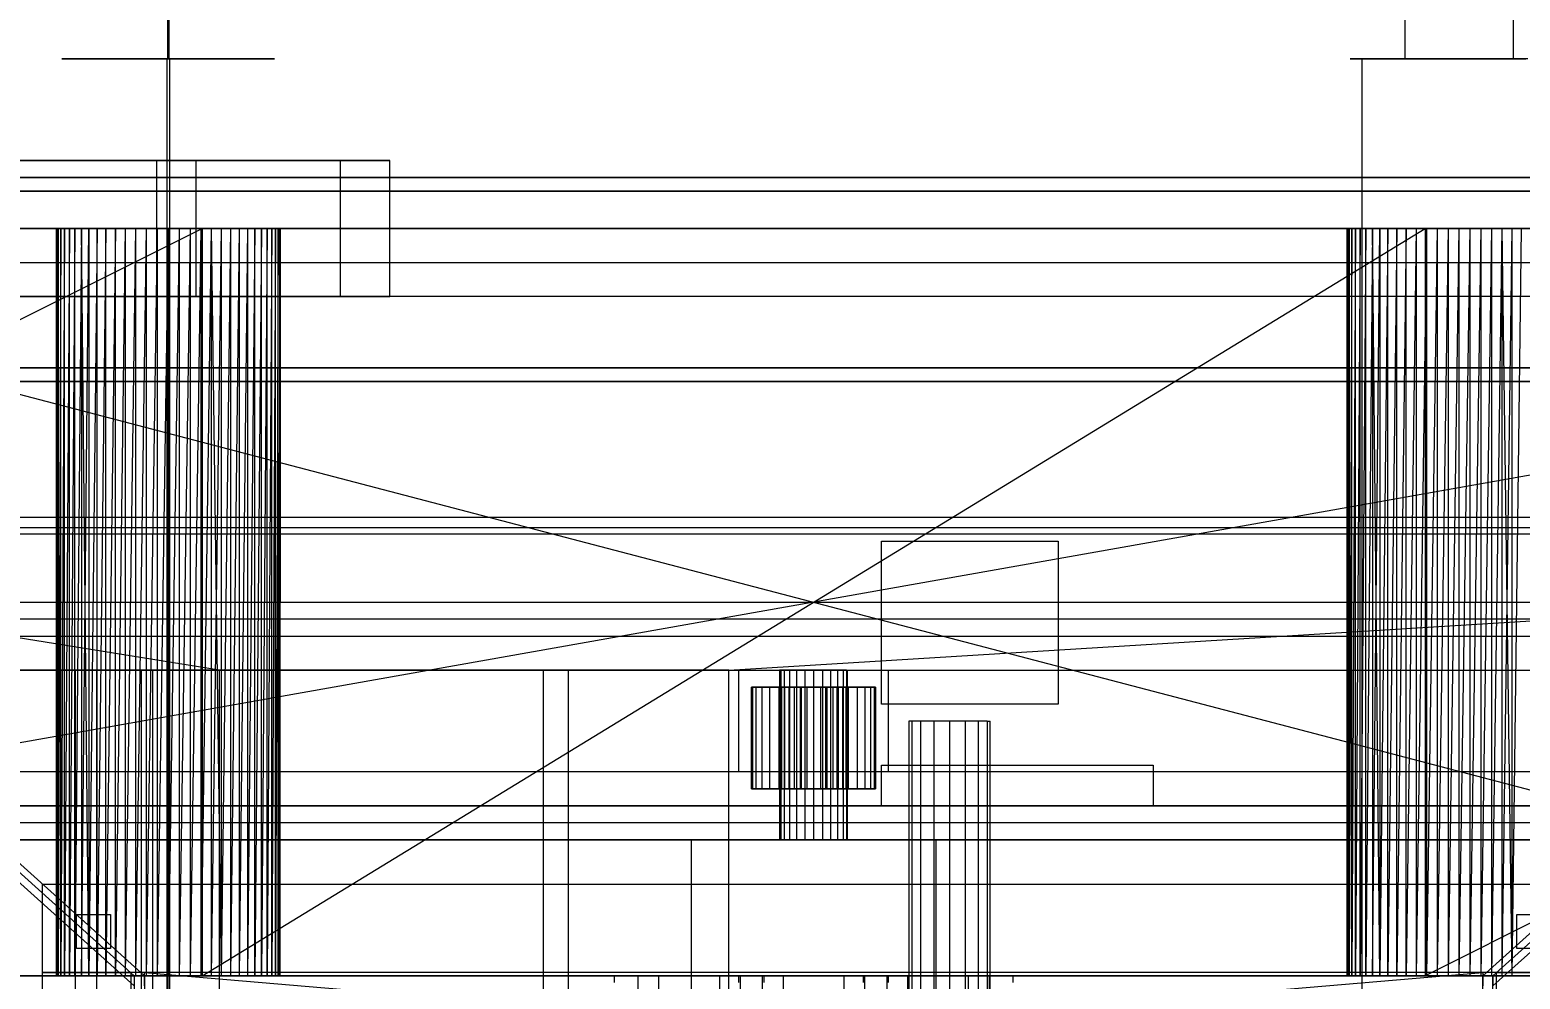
# Model space of a CAD drawing. Header units: millimetres. Extents: x -1970 to 59977, y -50268 to 6837.
# Drawn here: x 25497.4 to 25936.2, y -17791 to -17511.5 of the extents above; entities that cross this region are included whole.
import ezdxf

# ---------------------------------------------------------------- set-up
doc = ezdxf.new("R2010")
doc.units = ezdxf.units.MM
for name, color, linetype, lineweight in [('COTAS_P', 1, 'Continuous', 0), ('superior_briquetadora', 7, 'Continuous', 0), ('superior_C02', 7, 'Continuous', 0), ('superior_C02-briq', 7, 'Continuous', 0), ('superior_C05', 7, 'Continuous', 0)]:
    doc.layers.add(name, color=color, linetype=linetype, lineweight=lineweight)
doc.dimstyles.new('R19_100', dxfattribs={"dimtxt": 250, "dimasz": 150, "dimexe": 150, "dimexo": 80, "dimgap": 100, "dimtad": 1, "dimtih": 1, "dimtoh": 1, "dimdsep": 46, "dimcen": 0.09, "dimadec": 0, "dimazin": 0, "dimtfac": 1, "dimtdec": 4, "dimtofl": 0, "dimtmove": 0, "dimatfit": 3, "dimfxl": 1, "dimtolj": 1, "dimtzin": 0, "dimarcsym": 0})

# ---------------------------------------------------------------- blocks, each defined once
blk = doc.blocks.new('*D25')
at = {"layer": 'COTAS_P', "color": 0, "lineweight": -2, "transparency": 16777216}
for p, q in [((25128.19, -17920), (25128.19, -16950)), ((27628.19, -17920), (27628.19, -16950)), ((25278.19, -17100), (27478.19, -17100))]:
    blk.add_line(p, q, dxfattribs=at)
at = {"layer": 'COTAS_P', "color": 0, "transparency": 16777216}
for points in [[(25278.19, -17075), (25278.19, -17125), (25128.19, -17100)], [(27478.19, -17075), (27478.19, -17125), (27628.19, -17100)]]:
    blk.add_solid(points, dxfattribs=at)
at = {"layer": 'Defpoints', "color": 0, "transparency": 16777216}
for p in [(27628.19, -17100), (25128.19, -18000), (27628.19, -18000)]:
    blk.add_point(p, dxfattribs=at)

msp = doc.modelspace()

# ---------------------------------------------------------------- linework, layer by layer
at = {"layer": 'superior_briquetadora'}
for p, q in [((25537.959, -17280), (25537.959, -17520)), ((25538.415, -17280), (25538.415, -17520)), ((25902.25, -17280), (25902.25, -17520)), ((25934.124, -17280), (25934.124, -17520)), ((25512.914, -17520), (25506.9, -17520)), ((25506.9, -17520), (25507.083, -17520)), ((25507.083, -17520), (25513.426, -17520)), ((25523.934, -17520), (25512.914, -17520)), ((25513.426, -17520), (25524.673, -17520)), ((25524.129, -17520), (25520.784, -17520)), ((25520.784, -17520), (25520.885, -17520)), ((25520.885, -17520), (25524.413, -17520)), ((25537.777, -17520), (25523.934, -17520)), ((25530.259, -17520), (25524.129, -17520)), ((25524.413, -17520), (25530.67, -17520)), ((25524.673, -17520), (25538.597, -17520)), ((25537.959, -17520), (25530.259, -17520)), ((25530.67, -17520), (25538.415, -17520)), ((25551.7, -17520), (25537.777, -17520)), ((25537.777, -17520), (25537.777, -17800)), ((25545.704, -17520), (25537.959, -17520)), ((25538.415, -17520), (25546.115, -17520)), ((25538.597, -17520), (25552.439, -17520)), ((25538.597, -17520), (25538.597, -17800)), ((25551.96, -17520), (25545.704, -17520)), ((25546.115, -17520), (25552.244, -17520)), ((25562.947, -17520), (25551.7, -17520)), ((25555.488, -17520), (25551.96, -17520)), ((25552.244, -17520), (25555.59, -17520)), ((25552.439, -17520), (25563.459, -17520)), ((25555.59, -17520), (25555.488, -17520)), ((25569.29, -17520), (25562.947, -17520)), ((25563.459, -17520), (25569.473, -17520)), ((25569.473, -17520), (25569.29, -17520)), ((25889.536, -17520), (25886.189, -17520)), ((25886.189, -17520), (25889.18, -17520)), ((25889.18, -17520), (25897.916, -17520)), ((25898.557, -17520), (25889.536, -17520)), ((25889.536, -17520), (25889.536, -17800)), ((25897.916, -17520), (25910.667, -17520)), ((25911.466, -17520), (25898.557, -17520)), ((25902.25, -17520), (25900.388, -17520)), ((25900.388, -17520), (25902.052, -17520)), ((25902.052, -17520), (25906.911, -17520)), ((25907.268, -17520), (25902.25, -17520)), ((25906.911, -17520), (25914.004, -17520)), ((25914.448, -17520), (25907.268, -17520)), ((25910.667, -17520), (25924.907, -17520)), ((25925.706, -17520), (25911.466, -17520)), ((25914.004, -17520), (25921.925, -17520)), ((25922.369, -17520), (25914.448, -17520)), ((25921.925, -17520), (25929.105, -17520)), ((25929.462, -17520), (25922.369, -17520)), ((25924.907, -17520), (25937.816, -17520)), ((25938.457, -17520), (25925.706, -17520)), ((25929.105, -17520), (25934.124, -17520)), ((25934.321, -17520), (25929.462, -17520)), ((25934.124, -17520), (25935.985, -17520)), ((25935.985, -17520), (25934.321, -17520)), ((26742.28, -17555), (24692.28, -17555)), ((24693.734, -17555), (26743.734, -17555)), ((24693.734, -17559), (26743.734, -17559)), ((26762.639, -17555), (24712.639, -17555)), ((26762.639, -17559), (24712.639, -17559)), ((24714.093, -17555), (26764.093, -17555)), ((24628.187, -17570), (26828.187, -17570)), ((24748.187, -17570), (26708.187, -17570)), ((25548.187, -17570), (25108.187, -17570)), ((26348.187, -17570), (25108.187, -17790)), ((26348.187, -17570), (25108.187, -17570)), ((25108.187, -17790), (25548.187, -17570)), ((26348.187, -17570), (25121.52, -17570)), ((26624.187, -17570), (25121.52, -17570)), ((25228.187, -17570), (25548.187, -17570)), ((25228.187, -17570), (25512.677, -17570)), ((25228.187, -17570), (25510.748, -17570)), ((25228.187, -17570), (25509.083, -17570)), ((25228.187, -17570), (25507.699, -17570)), ((25506.608, -17570), (25228.187, -17570)), ((25308.187, -17570), (25506.608, -17570)), ((25308.187, -17570), (25505.821, -17570)), ((25308.187, -17570), (25505.345, -17570)), ((25308.187, -17570), (25505.187, -17570)), ((25308.187, -17570), (25507.699, -17570)), ((25308.187, -17570), (25509.083, -17570)), ((25308.187, -17570), (25510.748, -17570)), ((25308.187, -17570), (25512.677, -17570)), ((25308.187, -17570), (25514.852, -17570)), ((25308.187, -17570), (25517.252, -17570)), ((25308.187, -17570), (25519.853, -17570)), ((25308.187, -17570), (25522.63, -17570)), ((25308.187, -17570), (25525.558, -17570)), ((25308.187, -17570), (25528.607, -17570)), ((25308.187, -17570), (25531.749, -17570)), ((25308.187, -17570), (25534.952, -17570)), ((25308.187, -17570), (25538.187, -17570)), ((25308.187, -17570), (25541.421, -17570)), ((25308.187, -17570), (26148.187, -17570)), ((25308.187, -17570), (26148.187, -17790)), ((25505.345, -17570), (25505.187, -17790)), ((25505.187, -17570), (25505.187, -17790)), ((25505.345, -17570), (25505.187, -17570)), ((25505.345, -17570), (25505.345, -17790)), ((25505.821, -17790), (25505.345, -17570)), ((25505.821, -17570), (25505.345, -17570)), ((25505.345, -17790), (25505.821, -17570)), ((25506.608, -17570), (25505.821, -17790)), ((25505.821, -17570), (25505.821, -17790)), ((25506.608, -17570), (25505.821, -17570)), ((25507.699, -17570), (25506.608, -17790)), ((25506.608, -17790), (25506.608, -17570)), ((25507.699, -17570), (25506.608, -17570)), ((25509.083, -17570), (25507.699, -17790)), ((25507.699, -17790), (25507.699, -17570)), ((25509.083, -17570), (25507.699, -17570)), ((25510.748, -17570), (25509.083, -17790)), ((25509.083, -17790), (25509.083, -17570)), ((25510.748, -17570), (25509.083, -17570)), ((25512.677, -17570), (25510.748, -17790)), ((25510.748, -17790), (25510.748, -17570)), ((25512.677, -17570), (25510.748, -17570)), ((25512.677, -17570), (25512.677, -17790)), ((25514.852, -17790), (25512.677, -17570)), ((25514.852, -17570), (25512.677, -17570)), ((25548.187, -17570), (25512.677, -17570)), ((25512.677, -17790), (25514.852, -17570)), ((25517.252, -17570), (25514.852, -17790)), ((25514.852, -17570), (25514.852, -17790)), ((25517.252, -17570), (25514.852, -17570)), ((25548.187, -17570), (25514.852, -17570)), ((25519.853, -17570), (25517.252, -17790)), ((25517.252, -17790), (25517.252, -17570)), ((25519.853, -17570), (25517.252, -17570)), ((25517.252, -17570), (25548.187, -17570)), ((25522.63, -17570), (25519.853, -17790)), ((25519.853, -17790), (25519.853, -17570)), ((25522.63, -17570), (25519.853, -17570)), ((25519.853, -17570), (25548.187, -17570)), ((25525.558, -17570), (25522.63, -17790)), ((25522.63, -17790), (25522.63, -17570)), ((25525.558, -17570), (25522.63, -17570)), ((25522.63, -17570), (25548.187, -17570)), ((25528.607, -17570), (25525.558, -17790)), ((25525.558, -17570), (25525.558, -17790)), ((25528.607, -17570), (25525.558, -17570)), ((25525.558, -17570), (25548.187, -17570)), ((25531.749, -17570), (25528.607, -17790)), ((25528.607, -17570), (25528.607, -17790)), ((25531.749, -17570), (25528.607, -17570)), ((25528.607, -17570), (25548.187, -17570)), ((25534.952, -17570), (25531.749, -17790)), ((25531.749, -17570), (25531.749, -17790)), ((25534.952, -17570), (25531.749, -17570)), ((25531.749, -17570), (25548.187, -17570)), ((25538.187, -17570), (25534.952, -17790)), ((25534.952, -17570), (25534.952, -17790)), ((25538.187, -17570), (25534.952, -17570)), ((25534.952, -17570), (25548.187, -17570)), ((25541.421, -17570), (25538.187, -17790)), ((25538.187, -17570), (25538.187, -17790)), ((25541.421, -17570), (25538.187, -17570)), ((25538.187, -17570), (25548.187, -17570)), ((25544.625, -17570), (25541.421, -17790)), ((25541.421, -17570), (25541.421, -17790)), ((25544.625, -17570), (25541.421, -17570)), ((25541.421, -17570), (25548.187, -17570)), ((26148.187, -17570), (25541.421, -17570)), ((25547.766, -17570), (25544.625, -17790)), ((25544.625, -17570), (25544.625, -17790)), ((25547.766, -17570), (25544.625, -17570)), ((25544.625, -17570), (25548.187, -17570)), ((25544.625, -17570), (25911.749, -17570)), ((26148.187, -17570), (25544.625, -17570)), ((25914.952, -17570), (25544.625, -17570)), ((25550.815, -17570), (25547.766, -17790)), ((25547.766, -17570), (25547.766, -17790)), ((25550.815, -17570), (25547.766, -17570)), ((25547.766, -17570), (25548.187, -17570)), ((25547.766, -17570), (25908.607, -17570)), ((25547.766, -17570), (25911.749, -17570)), ((25548.187, -17570), (25548.187, -17790)), ((25550.815, -17570), (25548.187, -17570)), ((25553.743, -17570), (25548.187, -17570)), ((25556.52, -17570), (25548.187, -17570)), ((25559.122, -17570), (25548.187, -17570)), ((25561.521, -17570), (25548.187, -17570)), ((25563.696, -17570), (25548.187, -17570)), ((25565.625, -17570), (25548.187, -17570)), ((25908.187, -17570), (25548.187, -17570)), ((25548.187, -17790), (25908.187, -17570)), ((25553.743, -17570), (25550.815, -17790)), ((25550.815, -17570), (25550.815, -17790)), ((25553.743, -17570), (25550.815, -17570)), ((25550.815, -17570), (25905.558, -17570)), ((25550.815, -17570), (25908.607, -17570)), ((25550.815, -17570), (25553.743, -17790)), ((25556.52, -17570), (25553.743, -17790)), ((25553.743, -17570), (25553.743, -17790)), ((25556.52, -17570), (25553.743, -17570)), ((25553.743, -17570), (25902.63, -17570)), ((25905.558, -17570), (25553.743, -17570)), ((25559.122, -17570), (25556.52, -17790)), ((25556.52, -17570), (25556.52, -17790)), ((25559.122, -17570), (25556.52, -17570)), ((25556.52, -17570), (25897.252, -17570)), ((25556.52, -17570), (25899.853, -17570)), ((25556.52, -17570), (25902.63, -17570)), ((25561.521, -17570), (25559.122, -17790)), ((25559.122, -17570), (25559.122, -17790)), ((25561.521, -17570), (25559.122, -17570)), ((25559.122, -17570), (25897.252, -17570)), ((25563.696, -17570), (25561.521, -17790)), ((25561.521, -17570), (25561.521, -17790)), ((25563.696, -17570), (25561.521, -17570)), ((25561.521, -17570), (25894.852, -17570)), ((25897.252, -17570), (25561.521, -17570)), ((25565.625, -17570), (25563.696, -17790)), ((25563.696, -17790), (25563.696, -17570)), ((25565.625, -17570), (25563.696, -17570)), ((25563.696, -17570), (25892.677, -17570)), ((25894.852, -17570), (25563.696, -17570)), ((25567.29, -17570), (25565.625, -17790)), ((25565.625, -17790), (25565.625, -17570)), ((25567.29, -17570), (25565.625, -17570)), ((25565.625, -17570), (25908.187, -17570)), ((25565.625, -17570), (25890.748, -17570)), ((25565.625, -17570), (25889.083, -17570)), ((25565.625, -17570), (25892.677, -17570)), ((25568.675, -17570), (25567.29, -17790)), ((25567.29, -17790), (25567.29, -17570)), ((25568.675, -17570), (25567.29, -17570)), ((25567.29, -17570), (25889.083, -17570)), ((25569.766, -17570), (25568.675, -17790)), ((25568.675, -17790), (25568.675, -17570)), ((25569.766, -17570), (25568.675, -17570)), ((25568.675, -17570), (25889.083, -17570)), ((25568.675, -17570), (25887.699, -17570)), ((25886.608, -17570), (25568.675, -17570)), ((25570.552, -17570), (25569.766, -17790)), ((25569.766, -17790), (25569.766, -17570)), ((25570.552, -17570), (25569.766, -17570)), ((25569.766, -17570), (25886.608, -17570)), ((25885.821, -17570), (25569.766, -17570)), ((25569.766, -17570), (25887.699, -17570)), ((25571.028, -17570), (25570.552, -17790)), ((25570.552, -17790), (25570.552, -17570)), ((25571.028, -17570), (25570.552, -17570)), ((25570.552, -17570), (25885.821, -17570)), ((25571.187, -17570), (25571.028, -17790)), ((25571.028, -17790), (25571.028, -17570)), ((25571.187, -17570), (25571.028, -17570)), ((25571.028, -17570), (25885.821, -17570)), ((25571.028, -17570), (25885.345, -17570)), ((25885.187, -17570), (25571.028, -17570)), ((25571.187, -17790), (25571.187, -17570)), ((25571.187, -17570), (25885.187, -17570)), ((25571.187, -17570), (25885.345, -17570)), ((25885.345, -17570), (25885.187, -17790)), ((25885.187, -17570), (25885.187, -17790)), ((25885.345, -17570), (25885.187, -17570)), ((25885.345, -17570), (25885.345, -17790)), ((25885.821, -17790), (25885.345, -17570)), ((25885.821, -17570), (25885.345, -17570)), ((25885.345, -17790), (25885.821, -17570)), ((25886.608, -17570), (25885.821, -17790)), ((25885.821, -17570), (25885.821, -17790)), ((25886.608, -17570), (25885.821, -17570)), ((25887.699, -17570), (25886.608, -17790)), ((25886.608, -17790), (25886.608, -17570)), ((25887.699, -17570), (25886.608, -17570)), ((25889.083, -17570), (25887.699, -17790)), ((25887.699, -17790), (25887.699, -17570)), ((25889.083, -17570), (25887.699, -17570)), ((25890.748, -17570), (25889.083, -17790)), ((25889.083, -17790), (25889.083, -17570)), ((25890.748, -17570), (25889.083, -17570)), ((25892.677, -17570), (25890.748, -17790)), ((25890.748, -17790), (25890.748, -17570)), ((25892.677, -17570), (25890.748, -17570)), ((25890.748, -17570), (25908.187, -17570)), ((25892.677, -17570), (25892.677, -17790)), ((25894.852, -17790), (25892.677, -17570)), ((25894.852, -17570), (25892.677, -17570)), ((25908.187, -17570), (25892.677, -17570)), ((25892.677, -17790), (25894.852, -17570)), ((25897.252, -17570), (25894.852, -17790)), ((25894.852, -17570), (25894.852, -17790)), ((25897.252, -17570), (25894.852, -17570)), ((25894.852, -17570), (25908.187, -17570)), ((25899.853, -17570), (25897.252, -17790)), ((25897.252, -17790), (25897.252, -17570)), ((25899.853, -17570), (25897.252, -17570)), ((25897.252, -17570), (25908.187, -17570)), ((25902.63, -17570), (25899.853, -17790)), ((25899.853, -17790), (25899.853, -17570)), ((25902.63, -17570), (25899.853, -17570)), ((25899.853, -17570), (25908.187, -17570)), ((25905.558, -17570), (25902.63, -17790)), ((25902.63, -17790), (25902.63, -17570)), ((25905.558, -17570), (25902.63, -17570)), ((25902.63, -17570), (25908.187, -17570)), ((25908.607, -17570), (25905.558, -17790)), ((25905.558, -17570), (25905.558, -17790)), ((25908.607, -17570), (25905.558, -17570)), ((25905.558, -17570), (25908.187, -17570)), ((26348.187, -17570), (25908.187, -17570)), ((25908.187, -17570), (25908.187, -17790)), ((25908.607, -17570), (25908.187, -17570)), ((25911.749, -17570), (25908.187, -17570)), ((25914.952, -17570), (25908.187, -17570)), ((25918.187, -17570), (25908.187, -17570)), ((25921.421, -17570), (25908.187, -17570)), ((25924.625, -17570), (25908.187, -17570)), ((25927.766, -17570), (25908.187, -17570)), ((25930.815, -17570), (25908.187, -17570)), ((25933.743, -17570), (25908.187, -17570)), ((25936.52, -17570), (25908.187, -17570)), ((25939.122, -17570), (25908.187, -17570)), ((25941.521, -17570), (25908.187, -17570)), ((25943.696, -17570), (25908.187, -17570)), ((26228.187, -17570), (25908.187, -17570)), ((26348.187, -17570), (25908.187, -17790)), ((25911.749, -17570), (25908.607, -17790)), ((25908.607, -17570), (25908.607, -17790)), ((25911.749, -17570), (25908.607, -17570)), ((25914.952, -17570), (25911.749, -17790)), ((25911.749, -17570), (25911.749, -17790)), ((25914.952, -17570), (25911.749, -17570)), ((25918.187, -17570), (25914.952, -17790)), ((25914.952, -17570), (25914.952, -17790)), ((25918.187, -17570), (25914.952, -17570)), ((25914.952, -17570), (26148.187, -17570)), ((25921.421, -17570), (25918.187, -17790)), ((25918.187, -17570), (25918.187, -17790)), ((25921.421, -17570), (25918.187, -17570)), ((25918.187, -17570), (26148.187, -17570)), ((25924.625, -17570), (25921.421, -17790)), ((25921.421, -17570), (25921.421, -17790)), ((25924.625, -17570), (25921.421, -17570)), ((25921.421, -17570), (26148.187, -17570)), ((25927.766, -17570), (25924.625, -17790)), ((25924.625, -17570), (25924.625, -17790)), ((25927.766, -17570), (25924.625, -17570)), ((25924.625, -17570), (26148.187, -17570)), ((25930.815, -17570), (25927.766, -17790)), ((25927.766, -17570), (25927.766, -17790)), ((25930.815, -17570), (25927.766, -17570)), ((25927.766, -17570), (26148.187, -17570)), ((25933.743, -17570), (25930.815, -17790)), ((25930.815, -17570), (25930.815, -17790)), ((25933.743, -17570), (25930.815, -17570)), ((25930.815, -17570), (26148.187, -17570)), ((25930.815, -17570), (25933.743, -17790)), ((25936.52, -17570), (25933.743, -17790)), ((25933.743, -17570), (25933.743, -17790)), ((25936.52, -17570), (25933.743, -17570)), ((25933.743, -17570), (26148.187, -17570)), ((24628.187, -17580), (26828.187, -17580)), ((26828.187, -17590), (24628.187, -17590)), ((26743.734, -17611), (24693.734, -17611)), ((24712.639, -17611), (26762.639, -17611)), ((24692.28, -17615), (26742.28, -17615)), ((26743.734, -17615), (24693.734, -17615)), ((24712.639, -17615), (26762.639, -17615)), ((26764.093, -17615), (24714.093, -17615)), ((25528.187, -17790), (25378.187, -17655)), ((25378.187, -17655), (26078.187, -17655)), ((25381.187, -17655), (25531.187, -17790)), ((25925.187, -17790), (26075.187, -17655)), ((25928.187, -17790), (26078.187, -17655)), ((25528.187, -17793), (25378.187, -17658)), ((25378.187, -17658), (26078.187, -17658)), ((26078.187, -17658), (25928.187, -17793)), ((26828.187, -17660), (24628.187, -17660)), ((25748.187, -17710), (25748.187, -17662)), ((25748.187, -17662), (25800.187, -17662)), ((25800.187, -17662), (25800.187, -17710)), ((26828.187, -17685), (24628.187, -17685)), ((25800.187, -17710), (25748.187, -17710)), ((25757.1, -17715), (25756.187, -17715)), ((25756.187, -17715), (25756.187, -17815)), ((25759.701, -17715), (25757.1, -17715)), ((25757.1, -17715), (25757.1, -17815)), ((25763.594, -17715), (25759.701, -17715)), ((25759.701, -17715), (25759.701, -17815)), ((25768.187, -17715), (25763.594, -17715)), ((25763.594, -17715), (25763.594, -17815)), ((25772.779, -17715), (25768.187, -17715)), ((25768.187, -17715), (25768.187, -17815)), ((25776.672, -17715), (25772.779, -17715)), ((25772.779, -17715), (25772.779, -17815)), ((25779.273, -17715), (25776.672, -17715)), ((25776.672, -17715), (25776.672, -17815)), ((25779.273, -17715), (25780.187, -17715)), ((25779.273, -17715), (25779.273, -17815)), ((25780.187, -17815), (25780.187, -17715)), ((25748.187, -17740), (25748.187, -17728)), ((25748.187, -17728), (25828.187, -17728)), ((25828.187, -17728), (25828.187, -17740)), ((25448.187, -17740), (26008.187, -17740)), ((25828.187, -17740), (25748.187, -17740)), ((26008.187, -17745), (25448.187, -17745)), ((25501.187, -17789), (25501.187, -17763)), ((25501.187, -17763), (25955.187, -17763)), ((25511.187, -17782), (25511.187, -17772)), ((25511.187, -17772), (25521.187, -17772)), ((25521.187, -17772), (25521.187, -17782)), ((25935.187, -17782), (25935.187, -17772)), ((25935.187, -17772), (25945.187, -17772)), ((25521.187, -17782), (25511.187, -17782)), ((25945.187, -17782), (25935.187, -17782)), ((26708.187, -17790), (24748.187, -17790)), ((24832.187, -17790), (26334.853, -17790)), ((25108.187, -17790), (25548.187, -17790)), ((25108.187, -17790), (26348.187, -17790)), ((25108.187, -17790), (26334.853, -17790)), ((25228.187, -17790), (25507.699, -17790)), ((25506.608, -17790), (25228.187, -17790)), ((25228.187, -17790), (25548.187, -17790)), ((25512.677, -17790), (25228.187, -17790)), ((25510.748, -17790), (25228.187, -17790)), ((25509.083, -17790), (25228.187, -17790)), ((25308.187, -17790), (25506.608, -17790)), ((25505.821, -17790), (25308.187, -17790)), ((25505.345, -17790), (25308.187, -17790)), ((25505.187, -17790), (25308.187, -17790)), ((25507.699, -17790), (25308.187, -17790)), ((25509.083, -17790), (25308.187, -17790)), ((25510.748, -17790), (25308.187, -17790)), ((25512.677, -17790), (25308.187, -17790)), ((25514.852, -17790), (25308.187, -17790)), ((25517.252, -17790), (25308.187, -17790)), ((25519.853, -17790), (25308.187, -17790)), ((25522.63, -17790), (25308.187, -17790)), ((25525.558, -17790), (25308.187, -17790)), ((25528.607, -17790), (25308.187, -17790)), ((25531.749, -17790), (25308.187, -17790)), ((25534.952, -17790), (25308.187, -17790)), ((25538.187, -17790), (25308.187, -17790)), ((25541.421, -17790), (25308.187, -17790)), ((25308.187, -17790), (25914.952, -17790)), ((26148.187, -17790), (25308.187, -17790)), ((25308.187, -17790), (25911.749, -17790)), ((25955.187, -17789), (25501.187, -17789)), ((25501.187, -18171), (25501.187, -17789)), ((25501.187, -17789), (25527.187, -17789)), ((25505.187, -17790), (25505.345, -17790)), ((25505.345, -17790), (25505.821, -17790)), ((25505.821, -17790), (25506.608, -17790)), ((25506.608, -17790), (25507.699, -17790)), ((25507.699, -17790), (25509.083, -17790)), ((25509.083, -17790), (25510.748, -17790)), ((25510.748, -17790), (25512.677, -17790)), ((25512.677, -17790), (25514.852, -17790)), ((25512.677, -17790), (25548.187, -17790)), ((25514.852, -17790), (25517.252, -17790)), ((25514.852, -17790), (25548.187, -17790)), ((25517.252, -17790), (25519.853, -17790)), ((25517.252, -17790), (25548.187, -17790)), ((25519.853, -17790), (25522.63, -17790)), ((25519.853, -17790), (25548.187, -17790)), ((25522.63, -17790), (25525.558, -17790)), ((25522.63, -17790), (25548.187, -17790)), ((25525.558, -17790), (25528.607, -17790)), ((25525.558, -17790), (25548.187, -17790)), ((25527.187, -17789), (25527.187, -18171)), ((25928.187, -17790), (25528.187, -17790)), ((25528.187, -17790), (25528.187, -17793)), ((25528.187, -17790), (25528.187, -18170)), ((25528.187, -17790), (25531.187, -17790)), ((25528.607, -17790), (25531.749, -17790)), ((25528.607, -17790), (25548.187, -17790)), ((25925.187, -17789), (25531.187, -17789)), ((25531.187, -17789), (25613.187, -17796)), ((25531.187, -17793), (25531.187, -17789)), ((25531.187, -17790), (25531.187, -18170)), ((25531.749, -17790), (25534.952, -17790)), ((25531.749, -17790), (25548.187, -17790)), ((25534.952, -17790), (25538.187, -17790)), ((25534.952, -17790), (25548.187, -17790)), ((25538.187, -17790), (25541.421, -17790)), ((25538.187, -17790), (25548.187, -17790)), ((25541.421, -17790), (25544.625, -17790)), ((25541.421, -17790), (25548.187, -17790)), ((25541.421, -17790), (25911.749, -17790)), ((25544.625, -17790), (25547.766, -17790)), ((25544.625, -17790), (25548.187, -17790)), ((25908.607, -17790), (25544.625, -17790)), ((25911.749, -17790), (25544.625, -17790)), ((25547.766, -17790), (25550.815, -17790)), ((25547.766, -17790), (25548.187, -17790)), ((25905.558, -17790), (25547.766, -17790)), ((25908.607, -17790), (25547.766, -17790)), ((25548.187, -17790), (25908.187, -17790)), ((25561.521, -17790), (25548.187, -17790)), ((25548.187, -17790), (25563.696, -17790)), ((25559.122, -17790), (25548.187, -17790)), ((25548.187, -17790), (25565.625, -17790)), ((25556.52, -17790), (25548.187, -17790)), ((25553.743, -17790), (25548.187, -17790)), ((25550.815, -17790), (25548.187, -17790)), ((25550.815, -17790), (25553.743, -17790)), ((25550.815, -17790), (25902.63, -17790)), ((25905.558, -17790), (25550.815, -17790)), ((25553.743, -17790), (25556.52, -17790)), ((25899.853, -17790), (25553.743, -17790)), ((25902.63, -17790), (25553.743, -17790)), ((25556.52, -17790), (25559.122, -17790)), ((25899.853, -17790), (25556.52, -17790)), ((25559.122, -17790), (25561.521, -17790)), ((25894.852, -17790), (25559.122, -17790)), ((25897.252, -17790), (25559.122, -17790)), ((25899.853, -17790), (25559.122, -17790)), ((25561.521, -17790), (25563.696, -17790)), ((25561.521, -17790), (25892.677, -17790)), ((25894.852, -17790), (25561.521, -17790)), ((25563.696, -17790), (25565.625, -17790)), ((25563.696, -17790), (25890.748, -17790)), ((25892.677, -17790), (25563.696, -17790)), ((25565.625, -17790), (25567.29, -17790)), ((25565.625, -17790), (25890.748, -17790)), ((25889.083, -17790), (25565.625, -17790)), ((25565.625, -17790), (25908.187, -17790)), ((25567.29, -17790), (25568.675, -17790)), ((25567.29, -17790), (25889.083, -17790)), ((25887.699, -17790), (25567.29, -17790)), ((25568.675, -17790), (25569.766, -17790)), ((25568.675, -17790), (25887.699, -17790)), ((25886.608, -17790), (25568.675, -17790)), ((25569.766, -17790), (25570.552, -17790)), ((25886.608, -17790), (25569.766, -17790)), ((25570.552, -17790), (25571.028, -17790)), ((25570.552, -17790), (25886.608, -17790)), ((25885.821, -17790), (25570.552, -17790)), ((25885.345, -17790), (25570.552, -17790)), ((25571.028, -17790), (25571.187, -17790)), ((25885.345, -17790), (25571.028, -17790)), ((25571.028, -17790), (25885.187, -17790)), ((25571.187, -17790), (25885.345, -17790)), ((25885.187, -17790), (25571.187, -17790)), ((25669.542, -17792), (25669.542, -17790)), ((25669.542, -17790), (25713.542, -17790)), ((25676.542, -17796), (25676.542, -17790)), ((25676.542, -17790), (25682.542, -17790)), ((25682.542, -17790), (25682.542, -17796)), ((25700.542, -17796), (25700.542, -17790)), ((25700.542, -17790), (25706.542, -17790)), ((25706.187, -17792), (25706.187, -17790)), ((25706.187, -17790), (25750.187, -17790)), ((25706.542, -17790), (25706.542, -17796)), ((25713.187, -17796), (25713.187, -17790)), ((25713.187, -17790), (25719.187, -17790)), ((25713.542, -17790), (25713.542, -17792)), ((25719.187, -17790), (25719.187, -17796)), ((25737.187, -17796), (25737.187, -17790)), ((25737.187, -17790), (25743.187, -17790)), ((25742.831, -17792), (25742.831, -17790)), ((25742.831, -17790), (25786.831, -17790)), ((25743.187, -17790), (25743.187, -17796)), ((25749.831, -17796), (25749.831, -17790)), ((25749.831, -17790), (25755.831, -17790)), ((25750.187, -17790), (25750.187, -17792)), ((25755.831, -17790), (25755.831, -17796)), ((25773.831, -17796), (25773.831, -17790)), ((25773.831, -17790), (25779.831, -17790)), ((25779.831, -17790), (25779.831, -17796)), ((25786.831, -17790), (25786.831, -17792)), ((25843.187, -17796), (25925.187, -17789)), ((25885.187, -17790), (25885.345, -17790)), ((25885.345, -17790), (25885.821, -17790)), ((25885.821, -17790), (25886.608, -17790)), ((25886.608, -17790), (25887.699, -17790)), ((25887.699, -17790), (25889.083, -17790)), ((25889.083, -17790), (25890.748, -17790)), ((25890.748, -17790), (25892.677, -17790)), ((25890.748, -17790), (25908.187, -17790)), ((25892.677, -17790), (25894.852, -17790)), ((25892.677, -17790), (25908.187, -17790)), ((25894.852, -17790), (25897.252, -17790)), ((25894.852, -17790), (25908.187, -17790)), ((25897.252, -17790), (25899.853, -17790)), ((25897.252, -17790), (25908.187, -17790)), ((25899.853, -17790), (25902.63, -17790)), ((25899.853, -17790), (25908.187, -17790)), ((25902.63, -17790), (25905.558, -17790)), ((25902.63, -17790), (25908.187, -17790)), ((25905.558, -17790), (25908.607, -17790)), ((25905.558, -17790), (25908.187, -17790)), ((25908.187, -17790), (26348.187, -17790)), ((26228.187, -17790), (25908.187, -17790)), ((25941.521, -17790), (25908.187, -17790)), ((25908.187, -17790), (25943.696, -17790)), ((25939.122, -17790), (25908.187, -17790)), ((25936.52, -17790), (25908.187, -17790)), ((25933.743, -17790), (25908.187, -17790)), ((25930.815, -17790), (25908.187, -17790)), ((25927.766, -17790), (25908.187, -17790)), ((25924.625, -17790), (25908.187, -17790)), ((25921.421, -17790), (25908.187, -17790)), ((25918.187, -17790), (25908.187, -17790)), ((25914.952, -17790), (25908.187, -17790)), ((25911.749, -17790), (25908.187, -17790)), ((25908.607, -17790), (25908.187, -17790)), ((25908.607, -17790), (25911.749, -17790)), ((25911.749, -17790), (25914.952, -17790)), ((25914.952, -17790), (25918.187, -17790)), ((26148.187, -17790), (25914.952, -17790)), ((25918.187, -17790), (25921.421, -17790)), ((26148.187, -17790), (25918.187, -17790)), ((25921.421, -17790), (25924.625, -17790)), ((26148.187, -17790), (25921.421, -17790)), ((25924.625, -17790), (25927.766, -17790)), ((26148.187, -17790), (25924.625, -17790)), ((25925.187, -17789), (25925.187, -17793)), ((25925.187, -18170), (25925.187, -17790)), ((25928.187, -17790), (25925.187, -17790)), ((25927.766, -17790), (25930.815, -17790)), ((26148.187, -17790), (25927.766, -17790)), ((25928.187, -18170), (25928.187, -17790)), ((25928.187, -17790), (25928.187, -17793)), ((25929.187, -18171), (25929.187, -17789)), ((25929.187, -17789), (25955.187, -17789)), ((25930.815, -17790), (25933.743, -17790)), ((26148.187, -17790), (25930.815, -17790)), ((25933.743, -17790), (25936.52, -17790)), ((26148.187, -17790), (25933.743, -17790))]:
    msp.add_line(p, q, dxfattribs=at)
at = {"layer": 'superior_C02'}
for p, q in [((25534.711, -17550), (25023.071, -17550)), ((25034.761, -17550), (25546.402, -17550)), ((25588.78, -17550), (25077.14, -17550)), ((25091.753, -17550), (25603.394, -17550)), ((25534.711, -17550), (25534.711, -17590)), ((25546.402, -17550), (25534.711, -17550)), ((25546.402, -17590), (25546.402, -17550)), ((25588.78, -17550), (25588.78, -17590)), ((25603.394, -17550), (25588.78, -17550)), ((25603.394, -17590), (25603.394, -17550)), ((25023.071, -17590), (25534.711, -17590)), ((25034.761, -17590), (25546.402, -17590)), ((25077.14, -17590), (25588.78, -17590)), ((25091.753, -17590), (25603.394, -17590)), ((25534.711, -17590), (25546.402, -17590)), ((25588.78, -17590), (25603.394, -17590)), ((25648.658, -17700), (25113.109, -17700)), ((25120.416, -17700), (25655.964, -17700)), ((25480.961, -17700), (25510.846, -17700)), ((25517.108, -17700), (25489.817, -17700)), ((25510.846, -17700), (25530.327, -17700)), ((25510.846, -17700), (25510.846, -18300)), ((25533.569, -17700), (25517.108, -17700)), ((25517.108, -17700), (25517.108, -18300)), ((25530.327, -17700), (25538.078, -17700)), ((25530.327, -18300), (25530.327, -17700)), ((25538.078, -17700), (25533.569, -17700)), ((25533.569, -17700), (25533.569, -18300)), ((25538.078, -17700), (25538.078, -18300)), ((25648.658, -18300), (25648.658, -17700)), ((25648.658, -17700), (25655.964, -17700)), ((25655.964, -17700), (25655.964, -18300))]:
    msp.add_line(p, q, dxfattribs=at)
at = {"layer": 'superior_C02-briq'}
for p, q in [((25553.187, -17700), (25428.187, -17680)), ((25428.187, -17680), (26028.187, -17680)), ((25703.187, -17700), (26028.187, -17680)), ((25703.187, -17700), (25553.187, -17700)), ((25553.187, -17700), (25553.187, -18300)), ((25703.187, -18300), (25703.187, -17700))]:
    msp.add_line(p, q, dxfattribs=at)
at = {"layer": 'superior_C05'}
for p, q in [((25203.187, -17690), (27183.187, -17690)), ((25038.187, -17700), (27328.187, -17700)), ((25706.187, -17730), (25706.187, -17700)), ((25706.187, -17700), (25750.187, -17700)), ((25718.527, -17700), (25718.187, -17700)), ((25718.187, -17700), (25718.187, -17750)), ((25719.526, -17700), (25718.527, -17700)), ((25718.527, -17700), (25718.527, -17750)), ((25721.116, -17700), (25719.526, -17700)), ((25719.526, -17700), (25719.526, -17750)), ((25723.187, -17700), (25721.116, -17700)), ((25721.116, -17700), (25721.116, -17750)), ((25725.598, -17700), (25723.187, -17700)), ((25723.187, -17700), (25723.187, -17750)), ((25728.187, -17700), (25725.598, -17700)), ((25725.598, -17700), (25725.598, -17750)), ((25730.775, -17700), (25728.187, -17700)), ((25728.187, -17700), (25728.187, -17750)), ((25733.187, -17700), (25730.775, -17700)), ((25730.775, -17700), (25730.775, -17750)), ((25735.258, -17700), (25733.187, -17700)), ((25733.187, -17700), (25733.187, -17750)), ((25736.847, -17700), (25735.258, -17700)), ((25735.258, -17700), (25735.258, -17750)), ((25737.846, -17700), (25736.847, -17700)), ((25736.847, -17700), (25736.847, -17750)), ((25737.846, -17700), (25738.187, -17700)), ((25737.846, -17700), (25737.846, -17750)), ((25738.187, -17750), (25738.187, -17700)), ((25750.187, -17700), (25750.187, -17730)), ((25710.287, -17705), (25709.937, -17705)), ((25709.937, -17705), (25717.937, -17705)), ((25709.937, -17735), (25709.937, -17705)), ((25711.326, -17705), (25710.287, -17705)), ((25710.287, -17705), (25718.134, -17705)), ((25710.287, -17735), (25710.287, -17705)), ((25713.012, -17705), (25711.326, -17705)), ((25711.326, -17705), (25718.717, -17705)), ((25711.326, -17735), (25711.326, -17705)), ((25715.282, -17705), (25713.012, -17705)), ((25713.012, -17705), (25719.664, -17705)), ((25713.012, -17735), (25713.012, -17705)), ((25718.047, -17705), (25715.282, -17705)), ((25715.282, -17705), (25720.939, -17705)), ((25715.282, -17735), (25715.282, -17705)), ((25717.937, -17705), (25718.134, -17705)), ((25717.937, -17705), (25717.937, -17735)), ((25721.203, -17705), (25718.047, -17705)), ((25718.047, -17705), (25722.492, -17705)), ((25718.047, -17735), (25718.047, -17705)), ((25718.134, -17705), (25718.717, -17705)), ((25718.134, -17705), (25718.134, -17735)), ((25718.717, -17705), (25719.664, -17705)), ((25718.717, -17705), (25718.717, -17735)), ((25719.664, -17705), (25720.939, -17705)), ((25719.664, -17705), (25719.664, -17735)), ((25720.939, -17705), (25722.492, -17705)), ((25720.939, -17705), (25720.939, -17735)), ((25724.626, -17705), (25721.203, -17705)), ((25721.203, -17705), (25724.264, -17705)), ((25721.203, -17735), (25721.203, -17705)), ((25722.492, -17705), (25724.264, -17705)), ((25722.492, -17705), (25722.492, -17735)), ((25724.264, -17705), (25726.187, -17705)), ((25724.264, -17705), (25724.264, -17735)), ((25728.187, -17705), (25724.626, -17705)), ((25724.626, -17705), (25726.187, -17705)), ((25724.626, -17735), (25724.626, -17705)), ((25726.187, -17705), (25728.187, -17705)), ((25726.187, -17705), (25726.187, -17735)), ((25731.747, -17705), (25728.187, -17705)), ((25728.187, -17705), (25730.186, -17705)), ((25728.187, -17705), (25728.187, -17735)), ((25731.747, -17705), (25730.186, -17705)), ((25730.186, -17705), (25732.109, -17705)), ((25730.186, -17705), (25730.186, -17735)), ((25735.171, -17705), (25731.747, -17705)), ((25731.747, -17735), (25731.747, -17705)), ((25735.171, -17705), (25732.109, -17705)), ((25732.109, -17705), (25733.881, -17705)), ((25732.109, -17705), (25732.109, -17735)), ((25738.326, -17705), (25733.881, -17705)), ((25733.881, -17705), (25735.434, -17705)), ((25733.881, -17705), (25733.881, -17735)), ((25738.326, -17705), (25735.171, -17705)), ((25735.171, -17735), (25735.171, -17705)), ((25741.091, -17705), (25735.434, -17705)), ((25735.434, -17705), (25736.709, -17705)), ((25735.434, -17705), (25735.434, -17735)), ((25743.361, -17705), (25736.709, -17705)), ((25736.709, -17705), (25737.656, -17705)), ((25736.709, -17705), (25736.709, -17735)), ((25745.047, -17705), (25737.656, -17705)), ((25737.656, -17705), (25738.24, -17705)), ((25737.656, -17705), (25737.656, -17735)), ((25746.086, -17705), (25738.24, -17705)), ((25738.24, -17705), (25738.437, -17705)), ((25738.24, -17705), (25738.24, -17735)), ((25741.091, -17705), (25738.326, -17705)), ((25738.326, -17735), (25738.326, -17705)), ((25738.437, -17705), (25746.437, -17705)), ((25738.437, -17735), (25738.437, -17705)), ((25743.361, -17705), (25741.091, -17705)), ((25741.091, -17735), (25741.091, -17705)), ((25745.047, -17705), (25743.361, -17705)), ((25743.361, -17735), (25743.361, -17705)), ((25746.086, -17705), (25745.047, -17705)), ((25745.047, -17735), (25745.047, -17705)), ((25746.437, -17705), (25746.086, -17705)), ((25746.086, -17735), (25746.086, -17705)), ((25746.437, -17705), (25746.437, -17735)), ((27328.187, -17730), (25038.187, -17730)), ((25750.187, -17730), (25706.187, -17730)), ((25717.937, -17735), (25709.937, -17735)), ((25709.937, -17735), (25710.287, -17735)), ((25718.134, -17735), (25710.287, -17735)), ((25710.287, -17735), (25711.326, -17735)), ((25718.717, -17735), (25711.326, -17735)), ((25711.326, -17735), (25713.012, -17735)), ((25719.664, -17735), (25713.012, -17735)), ((25713.012, -17735), (25715.282, -17735)), ((25720.939, -17735), (25715.282, -17735)), ((25715.282, -17735), (25718.047, -17735)), ((25718.134, -17735), (25717.937, -17735)), ((25722.492, -17735), (25718.047, -17735)), ((25718.047, -17735), (25721.203, -17735)), ((25718.717, -17735), (25718.134, -17735)), ((25719.664, -17735), (25718.717, -17735)), ((25720.939, -17735), (25719.664, -17735)), ((25722.492, -17735), (25720.939, -17735)), ((25724.264, -17735), (25721.203, -17735)), ((25721.203, -17735), (25724.626, -17735)), ((25724.264, -17735), (25722.492, -17735)), ((25726.187, -17735), (25724.264, -17735)), ((25726.187, -17735), (25724.626, -17735)), ((25724.626, -17735), (25728.187, -17735)), ((25728.187, -17735), (25726.187, -17735)), ((25730.186, -17735), (25728.187, -17735)), ((25728.187, -17735), (25731.747, -17735)), ((25732.109, -17735), (25730.186, -17735)), ((25730.186, -17735), (25731.747, -17735)), ((25731.747, -17735), (25735.171, -17735)), ((25733.881, -17735), (25732.109, -17735)), ((25732.109, -17735), (25735.171, -17735)), ((25735.434, -17735), (25733.881, -17735)), ((25733.881, -17735), (25738.326, -17735)), ((25735.171, -17735), (25738.326, -17735)), ((25736.709, -17735), (25735.434, -17735)), ((25735.434, -17735), (25741.091, -17735)), ((25737.656, -17735), (25736.709, -17735)), ((25736.709, -17735), (25743.361, -17735)), ((25738.24, -17735), (25737.656, -17735)), ((25737.656, -17735), (25745.047, -17735)), ((25738.437, -17735), (25738.24, -17735)), ((25738.24, -17735), (25746.086, -17735)), ((25738.326, -17735), (25741.091, -17735)), ((25746.437, -17735), (25738.437, -17735)), ((25741.091, -17735), (25743.361, -17735)), ((25743.361, -17735), (25745.047, -17735)), ((25745.047, -17735), (25746.086, -17735)), ((25746.086, -17735), (25746.437, -17735)), ((27183.187, -17740), (25203.187, -17740)), ((27628.187, -17750), (25128.187, -17750)), ((25218.187, -17750), (27538.187, -17750)), ((25692.187, -17750), (25695.752, -17750)), ((25692.187, -17750), (25692.187, -18250)), ((25695.752, -17750), (25705.741, -17750)), ((25705.741, -17750), (25720.176, -17750)), ((25718.527, -17750), (25718.187, -17750)), ((25719.526, -17750), (25718.527, -17750)), ((25721.116, -17750), (25719.526, -17750)), ((25720.176, -17750), (25736.197, -17750)), ((25723.187, -17750), (25721.116, -17750)), ((25725.598, -17750), (25723.187, -17750)), ((25728.187, -17750), (25725.598, -17750)), ((25730.775, -17750), (25728.187, -17750)), ((25733.187, -17750), (25730.775, -17750)), ((25735.258, -17750), (25733.187, -17750)), ((25736.847, -17750), (25735.258, -17750)), ((25736.197, -17750), (25750.632, -17750)), ((25737.846, -17750), (25736.847, -17750)), ((25738.187, -17750), (25737.846, -17750)), ((25750.632, -17750), (25760.621, -17750)), ((25760.621, -17750), (25764.187, -17750)), ((25764.187, -17750), (25764.187, -18250))]:
    msp.add_line(p, q, dxfattribs=at)

# ---------------------------------------------------------------- dimensions: what is measured, and where the dimension line sits
at = {"layer": 'COTAS_P'}
dim = msp.add_aligned_dim(p1=(25128.187, -18000), p2=(27628.187, -18000), distance=900, text='<> P', dimstyle='R19_100', dxfattribs=at)
dim.commit()
dim.dimension.update_dxf_attribs({"geometry": '*D25', "text_midpoint": (26378.187, -17100)})

doc.saveas('drawing.dxf')
